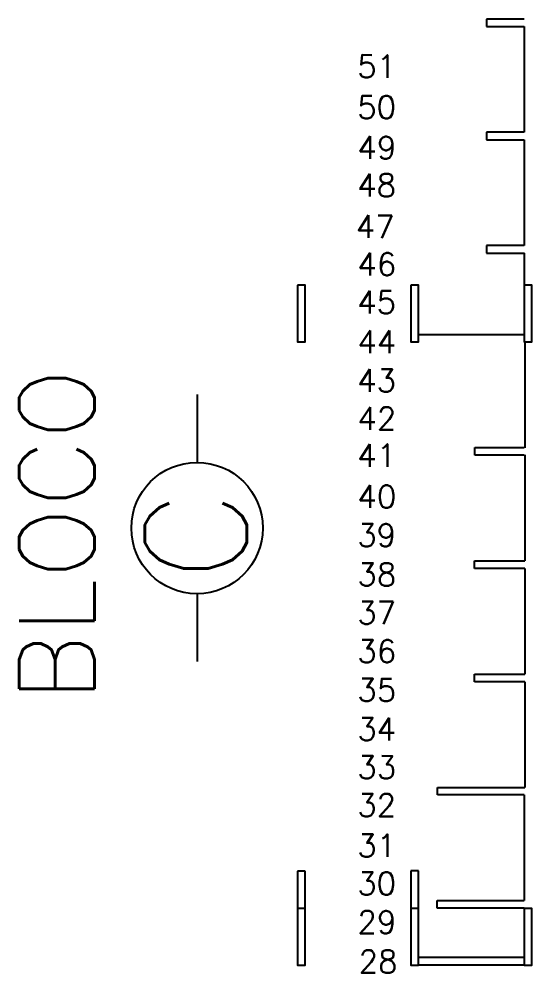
# Model space of a CAD drawing. Extents: x -248 to -11, y 347 to 447.
# Drawn here: x -247.64 to -234.22, y 388.86 to 414.13 of the extents above; entities that cross this region are included whole.
import ezdxf

# ---------------------------------------------------------------- set-up
doc = ezdxf.new("R2010")
doc.units = 0
doc.header["$LTSCALE"] = 0.02
doc.header["$MEASUREMENT"] = 0
doc.layers.get('0').update_dxf_attribs({"linetype": 'CONTINUOUS'})
for name, color, linetype in [('ALV', 2, 'CONTINUOUS'), ('ESTR', 3, 'CONTINUOUS'), ('NOPILAR1', 2, 'CONTINUOUS'), ('TXT-IDENTIFICAÇÃO', 4, 'CONTINUOUS')]:
    doc.layers.add(name, color=color, linetype=linetype)
doc.styles.add('LEGENDA', font='romans.shx', dxfattribs={"height": 0.2})

# ---------------------------------------------------------------- blocks, each defined once
blk = doc.blocks.new('PILAR-SSS')
for points in [[(0.003, -26.452), (0.003, -27.952), (0.203, -27.952), (0.203, -26.452)], [(0.003, -42.962), (0.003, -44.462), (0.203, -44.462), (0.203, -42.962)]]:
    blk.add_lwpolyline(points, close=True)

msp = doc.modelspace()

# ---------------------------------------------------------------- linework, layer by layer
at = {"layer": 'ALV'}
for p, q in [((-234.269, 414.129), (-235.269, 414.129)), ((-235.269, 414.129), (-235.269, 413.929)), ((-235.269, 413.929), (-234.269, 413.929)), ((-234.269, 413.929), (-234.269, 411.129)), ((-234.269, 411.129), (-235.269, 411.129)), ((-235.269, 411.129), (-235.269, 410.929)), ((-235.269, 410.929), (-234.269, 410.929)), ((-234.269, 410.929), (-234.269, 408.129)), ((-234.269, 408.129), (-235.269, 408.129)), ((-235.269, 408.129), (-235.269, 407.929)), ((-235.269, 407.929), (-234.259, 407.929)), ((-234.266, 407.929), (-234.266, 405.777)), ((-237.066, 405.777), (-234.266, 405.777)), ((-234.249, 405.577), (-234.249, 402.774)), ((-235.573, 402.577), (-235.573, 402.777)), ((-235.573, 402.777), (-234.266, 402.777)), ((-234.266, 402.577), (-235.573, 402.577)), ((-234.249, 402.582), (-234.249, 399.777)), ((-235.583, 399.577), (-235.583, 399.777)), ((-235.583, 399.777), (-234.249, 399.777)), ((-234.249, 399.577), (-235.583, 399.577)), ((-234.249, 399.577), (-234.249, 396.777)), ((-235.583, 396.577), (-235.583, 396.777)), ((-235.583, 396.777), (-234.249, 396.777)), ((-234.249, 396.577), (-235.583, 396.577)), ((-234.249, 396.577), (-234.249, 393.777)), ((-236.565, 393.577), (-236.565, 393.777)), ((-236.565, 393.777), (-234.249, 393.777)), ((-234.266, 393.577), (-236.565, 393.577)), ((-234.266, 393.577), (-234.266, 390.777)), ((-240.266, 391.558), (-240.266, 389.067)), ((-240.066, 391.558), (-240.266, 391.558)), ((-240.066, 389.067), (-240.066, 391.558)), ((-237.266, 391.564), (-237.266, 389.067)), ((-237.066, 391.564), (-237.266, 391.564)), ((-237.066, 389.067), (-237.066, 391.564)), ((-236.571, 390.577), (-236.571, 390.777)), ((-236.571, 390.777), (-234.266, 390.777)), ((-234.266, 390.577), (-236.571, 390.577)), ((-234.266, 389.267), (-237.066, 389.267)), ((-240.266, 389.067), (-240.066, 389.067)), ((-237.266, 389.067), (-237.066, 389.067)), ((-234.266, 389.067), (-237.066, 389.067))]:
    msp.add_line(p, q, dxfattribs=at)
at = {"layer": 'TXT-IDENTIFICAÇÃO', "color": 2}
for p, q in [((-242.928, 404.183), (-242.928, 402.386)), ((-242.928, 398.908), (-242.928, 397.112))]:
    msp.add_line(p, q, dxfattribs=at)
msp.add_circle((-242.928, 400.647), 1.739, dxfattribs=at)

# ---------------------------------------------------------------- block references
at = {"layer": 'ESTR'}
for p in [(-240.269, 433.53), (-237.269, 433.53), (-234.269, 433.53), (-234.269, 433.53)]:
    msp.add_blockref('PILAR-SSS', p, dxfattribs=at)

# ---------------------------------------------------------------- texts
at = {"layer": 'NOPILAR1', "style": 'LEGENDA'}
for s, p in [('51', (-238.687, 412.578)), ('50', (-238.687, 411.495)), ('49', (-238.683, 410.424)), ('48', (-238.687, 409.43)), ('47', (-238.726, 408.331)), ('46', (-238.683, 407.335)), ('45', (-238.687, 406.331)), ('44', (-238.683, 405.284)), ('43', (-238.687, 404.255)), ('42', (-238.683, 403.25)), ('41', (-238.687, 402.273)), ('40', (-238.683, 401.181)), ('39', (-238.687, 400.16)), ('38', (-238.683, 399.12)), ('37', (-238.687, 398.104)), ('36', (-238.683, 397.084)), ('35', (-238.683, 396.058)), ('34', (-238.687, 395.022)), ('33', (-238.683, 394.01)), ('32', (-238.687, 393.008)), ('31', (-238.683, 391.936)), ('30', (-238.687, 390.933)), ('29', (-238.682, 389.91)), ('28', (-238.649, 388.864))]:
    msp.add_text(s, height=0.6, rotation=359.9065, dxfattribs=at).set_placement(p)
at = {"layer": 'TXT-IDENTIFICAÇÃO', "color": 4, "style": 'LEGENDA'}
for s, height, p in [('BLOCO ', 2, (-245.639, 396.047)), ('C', 2.7, (-241.607, 399.224))]:
    msp.add_text(s, height=height, rotation=90, dxfattribs=at).set_placement(p)

doc.saveas('drawing.dxf')
